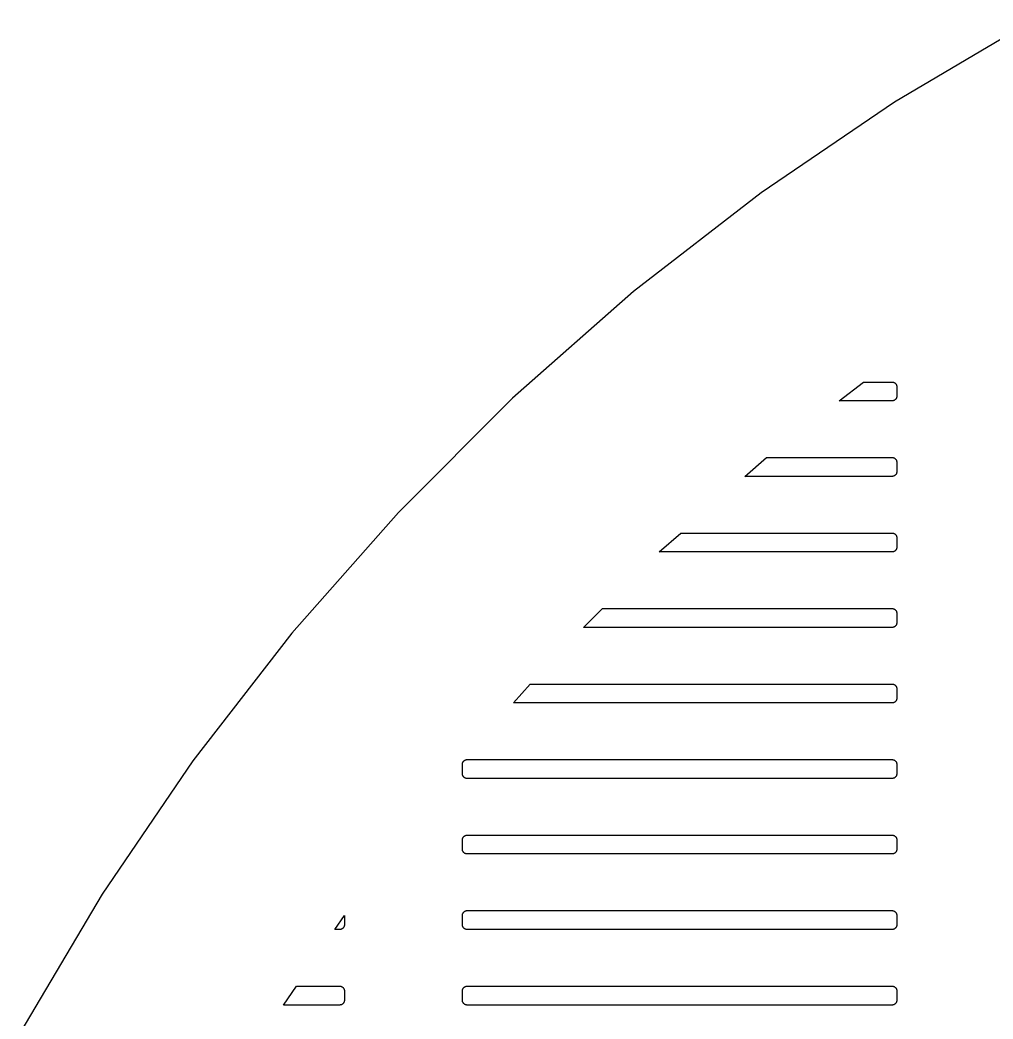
# Model space of a CAD drawing. Header units: metres. Extents: x -163 to 163, y -163 to 163.
# Drawn here: x -143 to -81.2, y 79.5 to 143 of the extents above; entities that cross this region are included whole.
import ezdxf

# ---------------------------------------------------------------- set-up
doc = ezdxf.new("R2010")
doc.units = ezdxf.units.M

msp = doc.modelspace()

# ---------------------------------------------------------------- linework, layer by layer
for p, q in [((-78.6217, 143.012), (-87.4464, 137.793)), ((-87.4464, 137.793), (-95.9259, 132.031)), ((-95.9259, 132.031), (-104.027, 125.747)), ((-104.027, 125.747), (-111.717, 118.967)), ((-90.9662, 118.801), (-89.4192, 120.001)), ((-89.4192, 120.001), (-87.599, 120.001)), ((-87.599, 120.001), (-87.5801, 120)), ((-87.5801, 120), (-87.5614, 119.999)), ((-87.5614, 119.999), (-87.5427, 119.996)), ((-87.5427, 119.996), (-87.5243, 119.992)), ((-87.5243, 119.992), (-87.5062, 119.986)), ((-87.5062, 119.986), (-87.4885, 119.98)), ((-87.4885, 119.98), (-87.4712, 119.972)), ((-87.4712, 119.972), (-87.4544, 119.964)), ((-87.4544, 119.964), (-87.4382, 119.954)), ((-87.4382, 119.954), (-87.4226, 119.944)), ((-87.4226, 119.944), (-87.4077, 119.932)), ((-87.4077, 119.932), (-87.3936, 119.92)), ((-87.3936, 119.92), (-87.3803, 119.906)), ((-87.3803, 119.906), (-87.3678, 119.892)), ((-87.3678, 119.892), (-87.3562, 119.877)), ((-87.3562, 119.877), (-87.3457, 119.862)), ((-87.3457, 119.862), (-87.3361, 119.846)), ((-87.3361, 119.846), (-87.3275, 119.829)), ((-87.3275, 119.829), (-87.32, 119.811)), ((-87.32, 119.811), (-87.3136, 119.794)), ((-87.3136, 119.794), (-87.3084, 119.776)), ((-87.3084, 119.776), (-87.3043, 119.757)), ((-87.3043, 119.757), (-87.3013, 119.739)), ((-87.3013, 119.739), (-87.2995, 119.72)), ((-87.2995, 119.72), (-87.299, 119.701)), ((-87.299, 119.701), (-87.299, 119.101)), ((-111.717, 118.967), (-118.967, 111.717)), ((-87.599, 118.801), (-90.9662, 118.801)), ((-87.5801, 118.802), (-87.599, 118.801)), ((-87.5614, 118.803), (-87.5801, 118.802)), ((-87.5427, 118.806), (-87.5614, 118.803)), ((-87.5243, 118.81), (-87.5427, 118.806)), ((-87.5062, 118.816), (-87.5243, 118.81)), ((-87.4885, 118.822), (-87.5062, 118.816)), ((-87.4712, 118.83), (-87.4885, 118.822)), ((-87.4544, 118.838), (-87.4712, 118.83)), ((-87.4382, 118.848), (-87.4544, 118.838)), ((-87.4226, 118.858), (-87.4382, 118.848)), ((-87.4077, 118.87), (-87.4226, 118.858)), ((-87.3936, 118.882), (-87.4077, 118.87)), ((-87.3803, 118.896), (-87.3936, 118.882)), ((-87.3678, 118.91), (-87.3803, 118.896)), ((-87.3562, 118.925), (-87.3678, 118.91)), ((-87.3457, 118.94), (-87.3562, 118.925)), ((-87.3361, 118.957), (-87.3457, 118.94)), ((-87.3275, 118.973), (-87.3361, 118.957)), ((-87.32, 118.991), (-87.3275, 118.973)), ((-87.3136, 119.008), (-87.32, 118.991)), ((-87.3084, 119.026), (-87.3136, 119.008)), ((-87.3043, 119.045), (-87.3084, 119.026)), ((-87.3013, 119.063), (-87.3043, 119.045)), ((-87.2995, 119.082), (-87.3013, 119.063)), ((-87.299, 119.101), (-87.2995, 119.082)), ((-96.9461, 114.001), (-95.585, 115.201)), ((-95.585, 115.201), (-87.599, 115.201)), ((-87.599, 115.201), (-87.5801, 115.2)), ((-87.5801, 115.2), (-87.5614, 115.199)), ((-87.5614, 115.199), (-87.5427, 115.196)), ((-87.5427, 115.196), (-87.5243, 115.192)), ((-87.5243, 115.192), (-87.5062, 115.186)), ((-87.5062, 115.186), (-87.4885, 115.18)), ((-87.4885, 115.18), (-87.4712, 115.172)), ((-87.4712, 115.172), (-87.4544, 115.164)), ((-87.4544, 115.164), (-87.4382, 115.154)), ((-87.4382, 115.154), (-87.4226, 115.144)), ((-87.4226, 115.144), (-87.4077, 115.132)), ((-87.4077, 115.132), (-87.3936, 115.12)), ((-87.3936, 115.12), (-87.3803, 115.106)), ((-87.3803, 115.106), (-87.3678, 115.092)), ((-87.3678, 115.092), (-87.3562, 115.077)), ((-87.3562, 115.077), (-87.3457, 115.062)), ((-87.3457, 115.062), (-87.3361, 115.046)), ((-87.3361, 115.046), (-87.3275, 115.029)), ((-87.3275, 115.029), (-87.32, 115.011)), ((-87.32, 115.011), (-87.3136, 114.994)), ((-87.3136, 114.994), (-87.3084, 114.976)), ((-87.3084, 114.976), (-87.3043, 114.957)), ((-87.3043, 114.957), (-87.3013, 114.939)), ((-87.3013, 114.939), (-87.2995, 114.92)), ((-87.2995, 114.92), (-87.299, 114.901)), ((-87.299, 114.901), (-87.299, 114.301)), ((-87.599, 114.001), (-96.9461, 114.001)), ((-87.5801, 114.002), (-87.599, 114.001)), ((-87.5614, 114.003), (-87.5801, 114.002)), ((-87.5427, 114.006), (-87.5614, 114.003)), ((-87.5243, 114.01), (-87.5427, 114.006)), ((-87.5062, 114.016), (-87.5243, 114.01)), ((-87.4885, 114.022), (-87.5062, 114.016)), ((-87.4712, 114.03), (-87.4885, 114.022)), ((-87.4544, 114.038), (-87.4712, 114.03)), ((-87.4382, 114.048), (-87.4544, 114.038)), ((-87.4226, 114.058), (-87.4382, 114.048)), ((-87.4077, 114.07), (-87.4226, 114.058)), ((-87.3936, 114.082), (-87.4077, 114.07)), ((-87.3803, 114.096), (-87.3936, 114.082)), ((-87.3678, 114.11), (-87.3803, 114.096)), ((-87.3562, 114.125), (-87.3678, 114.11)), ((-87.3457, 114.14), (-87.3562, 114.125)), ((-87.3361, 114.157), (-87.3457, 114.14)), ((-87.3275, 114.173), (-87.3361, 114.157)), ((-87.32, 114.191), (-87.3275, 114.173)), ((-87.3136, 114.208), (-87.32, 114.191)), ((-87.3084, 114.226), (-87.3136, 114.208)), ((-87.3043, 114.245), (-87.3084, 114.226)), ((-87.3013, 114.263), (-87.3043, 114.245)), ((-87.2995, 114.282), (-87.3013, 114.263)), ((-87.299, 114.301), (-87.2995, 114.282)), ((-118.967, 111.717), (-125.747, 104.027)), ((-102.391, 109.201), (-101.03, 110.401)), ((-101.03, 110.401), (-87.599, 110.401)), ((-87.599, 110.401), (-87.5801, 110.4)), ((-87.5801, 110.4), (-87.5614, 110.399)), ((-87.5614, 110.399), (-87.5427, 110.396)), ((-87.5427, 110.396), (-87.5243, 110.392)), ((-87.5243, 110.392), (-87.5062, 110.386)), ((-87.5062, 110.386), (-87.4885, 110.38)), ((-87.4885, 110.38), (-87.4712, 110.372)), ((-87.4712, 110.372), (-87.4544, 110.364)), ((-87.4544, 110.364), (-87.4382, 110.354)), ((-87.4382, 110.354), (-87.4226, 110.344)), ((-87.4226, 110.344), (-87.4077, 110.332)), ((-87.4077, 110.332), (-87.3936, 110.32)), ((-87.3936, 110.32), (-87.3803, 110.306)), ((-87.3803, 110.306), (-87.3678, 110.292)), ((-87.3678, 110.292), (-87.3562, 110.277)), ((-87.3562, 110.277), (-87.3457, 110.262)), ((-87.3457, 110.262), (-87.3361, 110.246)), ((-87.3361, 110.246), (-87.3275, 110.229)), ((-87.3275, 110.229), (-87.32, 110.211)), ((-87.32, 110.211), (-87.3136, 110.194)), ((-87.3136, 110.194), (-87.3084, 110.176)), ((-87.3084, 110.176), (-87.3043, 110.157)), ((-87.3043, 110.157), (-87.3013, 110.139)), ((-87.3013, 110.139), (-87.2995, 110.12)), ((-87.2995, 110.12), (-87.299, 110.101)), ((-87.299, 110.101), (-87.299, 109.501)), ((-87.4885, 109.222), (-87.5062, 109.216)), ((-87.4712, 109.23), (-87.4885, 109.222)), ((-87.4544, 109.238), (-87.4712, 109.23)), ((-87.4382, 109.248), (-87.4544, 109.238)), ((-87.4226, 109.258), (-87.4382, 109.248)), ((-87.4077, 109.27), (-87.4226, 109.258)), ((-87.3936, 109.282), (-87.4077, 109.27)), ((-87.3803, 109.296), (-87.3936, 109.282)), ((-87.3678, 109.31), (-87.3803, 109.296)), ((-87.3562, 109.325), (-87.3678, 109.31)), ((-87.3457, 109.34), (-87.3562, 109.325)), ((-87.3361, 109.357), (-87.3457, 109.34)), ((-87.3275, 109.373), (-87.3361, 109.357)), ((-87.32, 109.391), (-87.3275, 109.373)), ((-87.3136, 109.408), (-87.32, 109.391)), ((-87.3084, 109.426), (-87.3136, 109.408)), ((-87.3043, 109.445), (-87.3084, 109.426)), ((-87.3013, 109.463), (-87.3043, 109.445)), ((-87.2995, 109.482), (-87.3013, 109.463)), ((-87.299, 109.501), (-87.2995, 109.482)), ((-87.599, 109.201), (-102.391, 109.201)), ((-87.5801, 109.202), (-87.599, 109.201)), ((-87.5614, 109.203), (-87.5801, 109.202)), ((-87.5427, 109.206), (-87.5614, 109.203)), ((-87.5243, 109.21), (-87.5427, 109.206)), ((-87.5062, 109.216), (-87.5243, 109.21)), ((-107.201, 104.401), (-106.001, 105.601)), ((-106.001, 105.601), (-87.599, 105.601)), ((-87.599, 105.601), (-87.5801, 105.6)), ((-87.5801, 105.6), (-87.5614, 105.599)), ((-87.5614, 105.599), (-87.5427, 105.596)), ((-87.5427, 105.596), (-87.5243, 105.592)), ((-87.5243, 105.592), (-87.5062, 105.586)), ((-87.5062, 105.586), (-87.4885, 105.58)), ((-87.4885, 105.58), (-87.4712, 105.572)), ((-87.4712, 105.572), (-87.4544, 105.564)), ((-87.4544, 105.564), (-87.4382, 105.554)), ((-87.4382, 105.554), (-87.4226, 105.544)), ((-87.4226, 105.544), (-87.4077, 105.532)), ((-87.4077, 105.532), (-87.3936, 105.52)), ((-87.3936, 105.52), (-87.3803, 105.506)), ((-87.3803, 105.506), (-87.3678, 105.492)), ((-87.3678, 105.492), (-87.3562, 105.477)), ((-87.3562, 105.477), (-87.3457, 105.462)), ((-87.3457, 105.462), (-87.3361, 105.446)), ((-87.3361, 105.446), (-87.3275, 105.429)), ((-87.3275, 105.429), (-87.32, 105.411)), ((-87.32, 105.411), (-87.3136, 105.394)), ((-87.3136, 105.394), (-87.3084, 105.376)), ((-87.3084, 105.376), (-87.3043, 105.357)), ((-87.3043, 105.357), (-87.3013, 105.339)), ((-87.3013, 105.339), (-87.2995, 105.32)), ((-87.2995, 105.32), (-87.299, 105.301)), ((-87.299, 105.301), (-87.299, 104.701)), ((-87.599, 104.401), (-107.201, 104.401)), ((-87.5801, 104.402), (-87.599, 104.401)), ((-87.5614, 104.403), (-87.5801, 104.402)), ((-87.5427, 104.406), (-87.5614, 104.403)), ((-87.5243, 104.41), (-87.5427, 104.406)), ((-87.5062, 104.416), (-87.5243, 104.41)), ((-87.4885, 104.422), (-87.5062, 104.416)), ((-87.4712, 104.43), (-87.4885, 104.422)), ((-87.4544, 104.438), (-87.4712, 104.43)), ((-87.4382, 104.448), (-87.4544, 104.438)), ((-87.4226, 104.458), (-87.4382, 104.448)), ((-87.4077, 104.47), (-87.4226, 104.458)), ((-87.3936, 104.482), (-87.4077, 104.47)), ((-87.3803, 104.496), (-87.3936, 104.482)), ((-87.3678, 104.51), (-87.3803, 104.496)), ((-87.3562, 104.525), (-87.3678, 104.51)), ((-87.3457, 104.54), (-87.3562, 104.525)), ((-87.3361, 104.557), (-87.3457, 104.54)), ((-87.3275, 104.573), (-87.3361, 104.557)), ((-87.32, 104.591), (-87.3275, 104.573)), ((-87.3136, 104.608), (-87.32, 104.591)), ((-87.3084, 104.626), (-87.3136, 104.608)), ((-87.3043, 104.645), (-87.3084, 104.626)), ((-87.3013, 104.663), (-87.3043, 104.645)), ((-87.2995, 104.682), (-87.3013, 104.663)), ((-87.299, 104.701), (-87.2995, 104.682)), ((-125.747, 104.027), (-132.031, 95.9259)), ((-111.66, 99.601), (-110.602, 100.801)), ((-110.602, 100.801), (-87.599, 100.801)), ((-87.599, 100.801), (-87.5801, 100.8)), ((-87.5801, 100.8), (-87.5614, 100.799)), ((-87.5614, 100.799), (-87.5427, 100.796)), ((-87.5427, 100.796), (-87.5243, 100.792)), ((-87.5243, 100.792), (-87.5062, 100.786)), ((-87.5062, 100.786), (-87.4885, 100.78)), ((-87.4885, 100.78), (-87.4712, 100.772)), ((-87.4712, 100.772), (-87.4544, 100.764)), ((-87.4544, 100.764), (-87.4382, 100.754)), ((-87.4382, 100.754), (-87.4226, 100.744)), ((-87.4226, 100.744), (-87.4077, 100.732)), ((-87.4077, 100.732), (-87.3936, 100.72)), ((-87.3936, 100.72), (-87.3803, 100.706)), ((-87.3803, 100.706), (-87.3678, 100.692)), ((-87.3678, 100.692), (-87.3562, 100.677)), ((-87.3562, 100.677), (-87.3457, 100.662)), ((-87.3457, 100.662), (-87.3361, 100.646)), ((-87.3361, 100.646), (-87.3275, 100.629)), ((-87.3275, 100.629), (-87.32, 100.611)), ((-87.32, 100.611), (-87.3136, 100.594)), ((-87.3136, 100.594), (-87.3084, 100.576)), ((-87.3084, 100.576), (-87.3043, 100.557)), ((-87.3043, 100.557), (-87.3013, 100.539)), ((-87.3013, 100.539), (-87.2995, 100.52)), ((-87.2995, 100.52), (-87.299, 100.501)), ((-87.299, 100.501), (-87.299, 99.901)), ((-87.3678, 99.7098), (-87.3803, 99.6957)), ((-87.3562, 99.7247), (-87.3678, 99.7098)), ((-87.3457, 99.7403), (-87.3562, 99.7247)), ((-87.3361, 99.7565), (-87.3457, 99.7403)), ((-87.3275, 99.7733), (-87.3361, 99.7565)), ((-87.32, 99.7906), (-87.3275, 99.7733)), ((-87.3136, 99.8083), (-87.32, 99.7906)), ((-87.3084, 99.8264), (-87.3136, 99.8083)), ((-87.3043, 99.8448), (-87.3084, 99.8264)), ((-87.3013, 99.8634), (-87.3043, 99.8448)), ((-87.2995, 99.8822), (-87.3013, 99.8634)), ((-87.299, 99.901), (-87.2995, 99.8822)), ((-87.599, 99.601), (-111.66, 99.601)), ((-87.5801, 99.6016), (-87.599, 99.601)), ((-87.5614, 99.6034), (-87.5801, 99.6016)), ((-87.5427, 99.6064), (-87.5614, 99.6034)), ((-87.5243, 99.6105), (-87.5427, 99.6064)), ((-87.5062, 99.6157), (-87.5243, 99.6105)), ((-87.4885, 99.6221), (-87.5062, 99.6157)), ((-87.4712, 99.6296), (-87.4885, 99.6221)), ((-87.4544, 99.6382), (-87.4712, 99.6296)), ((-87.4382, 99.6478), (-87.4544, 99.6382)), ((-87.4226, 99.6583), (-87.4382, 99.6478)), ((-87.4077, 99.6699), (-87.4226, 99.6583)), ((-87.3936, 99.6824), (-87.4077, 99.6699)), ((-87.3803, 99.6957), (-87.3936, 99.6824)), ((-132.031, 95.9259), (-137.793, 87.4464)), ((-114.842, 95.8774), (-114.83, 95.8923)), ((-114.83, 95.8923), (-114.818, 95.9064)), ((-114.818, 95.9064), (-114.804, 95.9197)), ((-114.804, 95.9197), (-114.79, 95.9322)), ((-114.79, 95.9322), (-114.775, 95.9437)), ((-114.775, 95.9437), (-114.76, 95.9543)), ((-114.76, 95.9543), (-114.743, 95.9639)), ((-114.743, 95.9639), (-114.727, 95.9725)), ((-114.727, 95.9725), (-114.709, 95.98)), ((-114.709, 95.98), (-114.692, 95.9864)), ((-114.692, 95.9864), (-114.674, 95.9916)), ((-114.674, 95.9916), (-114.655, 95.9957)), ((-114.655, 95.9957), (-114.637, 95.9987)), ((-114.637, 95.9987), (-114.618, 96.0004)), ((-114.618, 96.0004), (-114.599, 96.001)), ((-114.599, 96.001), (-87.599, 96.001)), ((-87.599, 96.001), (-87.5801, 96.0004)), ((-87.5801, 96.0004), (-87.5614, 95.9987)), ((-87.5614, 95.9987), (-87.5427, 95.9957)), ((-87.5427, 95.9957), (-87.5243, 95.9916)), ((-87.5243, 95.9916), (-87.5062, 95.9864)), ((-87.5062, 95.9864), (-87.4885, 95.98)), ((-87.4885, 95.98), (-87.4712, 95.9725)), ((-87.4712, 95.9725), (-87.4544, 95.9639)), ((-87.4544, 95.9639), (-87.4382, 95.9543)), ((-87.4382, 95.9543), (-87.4226, 95.9437)), ((-87.4226, 95.9437), (-87.4077, 95.9322)), ((-87.4077, 95.9322), (-87.3936, 95.9197)), ((-87.3936, 95.9197), (-87.3803, 95.9064)), ((-87.3803, 95.9064), (-87.3678, 95.8923)), ((-87.3678, 95.8923), (-87.3562, 95.8774)), ((-114.899, 95.701), (-114.898, 95.7199)), ((-114.899, 95.101), (-114.899, 95.701)), ((-114.898, 95.7199), (-114.897, 95.7386)), ((-114.897, 95.7386), (-114.894, 95.7573)), ((-114.894, 95.7573), (-114.89, 95.7757)), ((-114.89, 95.7757), (-114.884, 95.7937)), ((-114.884, 95.7937), (-114.878, 95.8115)), ((-114.878, 95.8115), (-114.87, 95.8288)), ((-114.87, 95.8288), (-114.862, 95.8456)), ((-114.862, 95.8456), (-114.852, 95.8618)), ((-114.852, 95.8618), (-114.842, 95.8774)), ((-87.3562, 95.8774), (-87.3457, 95.8618)), ((-87.3457, 95.8618), (-87.3361, 95.8456)), ((-87.3361, 95.8456), (-87.3275, 95.8288)), ((-87.3275, 95.8288), (-87.32, 95.8115)), ((-87.32, 95.8115), (-87.3136, 95.7937)), ((-87.3136, 95.7937), (-87.3084, 95.7757)), ((-87.3084, 95.7757), (-87.3043, 95.7573)), ((-87.3043, 95.7573), (-87.3013, 95.7386)), ((-87.3013, 95.7386), (-87.2995, 95.7199)), ((-87.2995, 95.7199), (-87.299, 95.701)), ((-87.299, 95.701), (-87.299, 95.101)), ((-114.898, 95.0822), (-114.899, 95.101)), ((-114.897, 95.0634), (-114.898, 95.0822)), ((-114.894, 95.0448), (-114.897, 95.0634)), ((-114.89, 95.0264), (-114.894, 95.0448)), ((-114.884, 95.0083), (-114.89, 95.0264)), ((-114.878, 94.9906), (-114.884, 95.0083)), ((-114.87, 94.9733), (-114.878, 94.9906)), ((-114.862, 94.9565), (-114.87, 94.9733)), ((-114.852, 94.9403), (-114.862, 94.9565)), ((-114.842, 94.9247), (-114.852, 94.9403)), ((-114.83, 94.9098), (-114.842, 94.9247)), ((-114.818, 94.8957), (-114.83, 94.9098)), ((-114.804, 94.8824), (-114.818, 94.8957)), ((-114.79, 94.8699), (-114.804, 94.8824)), ((-114.775, 94.8583), (-114.79, 94.8699)), ((-114.76, 94.8477), (-114.775, 94.8583)), ((-114.743, 94.8382), (-114.76, 94.8477)), ((-114.727, 94.8296), (-114.743, 94.8382)), ((-114.709, 94.8221), (-114.727, 94.8296)), ((-114.692, 94.8157), (-114.709, 94.8221)), ((-114.674, 94.8105), (-114.692, 94.8157)), ((-114.655, 94.8064), (-114.674, 94.8105)), ((-114.637, 94.8034), (-114.655, 94.8064)), ((-114.618, 94.8016), (-114.637, 94.8034)), ((-114.599, 94.801), (-114.618, 94.8016)), ((-87.599, 94.801), (-114.599, 94.801)), ((-87.5801, 94.8016), (-87.599, 94.801)), ((-87.5614, 94.8034), (-87.5801, 94.8016)), ((-87.5427, 94.8064), (-87.5614, 94.8034)), ((-87.5243, 94.8105), (-87.5427, 94.8064)), ((-87.5062, 94.8157), (-87.5243, 94.8105)), ((-87.4885, 94.8221), (-87.5062, 94.8157)), ((-87.4712, 94.8296), (-87.4885, 94.8221)), ((-87.4544, 94.8382), (-87.4712, 94.8296)), ((-87.4382, 94.8477), (-87.4544, 94.8382)), ((-87.4226, 94.8583), (-87.4382, 94.8477)), ((-87.4077, 94.8699), (-87.4226, 94.8583)), ((-87.3936, 94.8824), (-87.4077, 94.8699)), ((-87.3803, 94.8957), (-87.3936, 94.8824)), ((-87.3678, 94.9098), (-87.3803, 94.8957)), ((-87.3562, 94.9247), (-87.3678, 94.9098)), ((-87.3457, 94.9403), (-87.3562, 94.9247)), ((-87.3361, 94.9565), (-87.3457, 94.9403)), ((-87.3275, 94.9733), (-87.3361, 94.9565)), ((-87.32, 94.9906), (-87.3275, 94.9733)), ((-87.3136, 95.0083), (-87.32, 94.9906)), ((-87.3084, 95.0264), (-87.3136, 95.0083)), ((-87.3043, 95.0448), (-87.3084, 95.0264)), ((-87.3013, 95.0634), (-87.3043, 95.0448)), ((-87.2995, 95.0822), (-87.3013, 95.0634)), ((-87.299, 95.101), (-87.2995, 95.0822)), ((-114.899, 90.901), (-114.898, 90.9199)), ((-114.899, 90.301), (-114.899, 90.901)), ((-114.898, 90.9199), (-114.897, 90.9386)), ((-114.897, 90.9386), (-114.894, 90.9573)), ((-114.894, 90.9573), (-114.89, 90.9756)), ((-114.89, 90.9756), (-114.884, 90.9937)), ((-114.884, 90.9937), (-114.878, 91.0115)), ((-114.878, 91.0115), (-114.87, 91.0288)), ((-114.87, 91.0288), (-114.862, 91.0456)), ((-114.862, 91.0456), (-114.852, 91.0618)), ((-114.852, 91.0618), (-114.842, 91.0774)), ((-114.842, 91.0774), (-114.83, 91.0923)), ((-114.83, 91.0923), (-114.818, 91.1064)), ((-114.818, 91.1064), (-114.804, 91.1197)), ((-114.804, 91.1197), (-114.79, 91.1322)), ((-114.79, 91.1322), (-114.775, 91.1438)), ((-114.775, 91.1438), (-114.76, 91.1543)), ((-114.76, 91.1543), (-114.743, 91.1639)), ((-114.743, 91.1639), (-114.727, 91.1725)), ((-114.727, 91.1725), (-114.709, 91.18)), ((-114.709, 91.18), (-114.692, 91.1864)), ((-114.692, 91.1864), (-114.674, 91.1916)), ((-114.674, 91.1916), (-114.655, 91.1957)), ((-114.655, 91.1957), (-114.637, 91.1987)), ((-114.637, 91.1987), (-114.618, 91.2005)), ((-114.618, 91.2005), (-114.599, 91.201)), ((-114.599, 91.201), (-87.599, 91.201)), ((-87.599, 91.201), (-87.5801, 91.2005)), ((-87.5801, 91.2005), (-87.5614, 91.1987)), ((-87.5614, 91.1987), (-87.5427, 91.1957)), ((-87.5427, 91.1957), (-87.5243, 91.1916)), ((-87.5243, 91.1916), (-87.5062, 91.1864)), ((-87.5062, 91.1864), (-87.4885, 91.18)), ((-87.4885, 91.18), (-87.4712, 91.1725)), ((-87.4712, 91.1725), (-87.4544, 91.1639)), ((-87.4544, 91.1639), (-87.4382, 91.1543)), ((-87.4382, 91.1543), (-87.4226, 91.1438)), ((-87.4226, 91.1438), (-87.4077, 91.1322)), ((-87.4077, 91.1322), (-87.3936, 91.1197)), ((-87.3936, 91.1197), (-87.3803, 91.1064)), ((-87.3803, 91.1064), (-87.3678, 91.0923)), ((-87.3678, 91.0923), (-87.3562, 91.0774)), ((-87.3562, 91.0774), (-87.3457, 91.0618)), ((-87.3457, 91.0618), (-87.3361, 91.0456)), ((-87.3361, 91.0456), (-87.3275, 91.0288)), ((-87.3275, 91.0288), (-87.32, 91.0115)), ((-87.32, 91.0115), (-87.3136, 90.9937)), ((-87.3136, 90.9937), (-87.3084, 90.9756)), ((-87.3084, 90.9756), (-87.3043, 90.9573)), ((-87.3043, 90.9573), (-87.3013, 90.9386)), ((-87.3013, 90.9386), (-87.2995, 90.9199)), ((-87.2995, 90.9199), (-87.299, 90.901)), ((-87.299, 90.901), (-87.299, 90.301)), ((-114.898, 90.2822), (-114.899, 90.301)), ((-114.897, 90.2634), (-114.898, 90.2822)), ((-114.894, 90.2448), (-114.897, 90.2634)), ((-114.89, 90.2264), (-114.894, 90.2448)), ((-114.884, 90.2083), (-114.89, 90.2264)), ((-114.878, 90.1906), (-114.884, 90.2083)), ((-114.87, 90.1733), (-114.878, 90.1906)), ((-114.862, 90.1565), (-114.87, 90.1733)), ((-87.3275, 90.1733), (-87.3361, 90.1565)), ((-87.32, 90.1906), (-87.3275, 90.1733)), ((-87.3136, 90.2083), (-87.32, 90.1906)), ((-87.3084, 90.2264), (-87.3136, 90.2083)), ((-87.3043, 90.2448), (-87.3084, 90.2264)), ((-87.3013, 90.2634), (-87.3043, 90.2448)), ((-87.2995, 90.2822), (-87.3013, 90.2634)), ((-87.299, 90.301), (-87.2995, 90.2822)), ((-114.852, 90.1403), (-114.862, 90.1565)), ((-114.842, 90.1247), (-114.852, 90.1403)), ((-114.83, 90.1098), (-114.842, 90.1247)), ((-114.818, 90.0957), (-114.83, 90.1098)), ((-114.804, 90.0824), (-114.818, 90.0957)), ((-114.79, 90.0699), (-114.804, 90.0824)), ((-114.775, 90.0583), (-114.79, 90.0699)), ((-114.76, 90.0477), (-114.775, 90.0583)), ((-114.743, 90.0381), (-114.76, 90.0477)), ((-114.727, 90.0296), (-114.743, 90.0381)), ((-114.709, 90.0221), (-114.727, 90.0296)), ((-114.692, 90.0157), (-114.709, 90.0221)), ((-114.674, 90.0105), (-114.692, 90.0157)), ((-114.655, 90.0064), (-114.674, 90.0105)), ((-114.637, 90.0034), (-114.655, 90.0064)), ((-114.618, 90.0016), (-114.637, 90.0034)), ((-114.599, 90.001), (-114.618, 90.0016)), ((-87.599, 90.001), (-114.599, 90.001)), ((-87.5801, 90.0016), (-87.599, 90.001)), ((-87.5614, 90.0034), (-87.5801, 90.0016)), ((-87.5427, 90.0064), (-87.5614, 90.0034)), ((-87.5243, 90.0105), (-87.5427, 90.0064)), ((-87.5062, 90.0157), (-87.5243, 90.0105)), ((-87.4885, 90.0221), (-87.5062, 90.0157)), ((-87.4712, 90.0296), (-87.4885, 90.0221)), ((-87.4544, 90.0381), (-87.4712, 90.0296)), ((-87.4382, 90.0477), (-87.4544, 90.0381)), ((-87.4226, 90.0583), (-87.4382, 90.0477)), ((-87.4077, 90.0699), (-87.4226, 90.0583)), ((-87.3936, 90.0824), (-87.4077, 90.0699)), ((-87.3803, 90.0957), (-87.3936, 90.0824)), ((-87.3678, 90.1098), (-87.3803, 90.0957)), ((-87.3562, 90.1247), (-87.3678, 90.1098)), ((-87.3457, 90.1403), (-87.3562, 90.1247)), ((-87.3361, 90.1565), (-87.3457, 90.1403)), ((-137.793, 87.4464), (-143.012, 78.6217)), ((-114.76, 86.3543), (-114.743, 86.3639)), ((-114.743, 86.3639), (-114.727, 86.3725)), ((-114.727, 86.3725), (-114.709, 86.38)), ((-114.709, 86.38), (-114.692, 86.3864)), ((-114.692, 86.3864), (-114.674, 86.3916)), ((-114.674, 86.3916), (-114.655, 86.3957)), ((-114.655, 86.3957), (-114.637, 86.3987)), ((-114.637, 86.3987), (-114.618, 86.4005)), ((-114.618, 86.4005), (-114.599, 86.401)), ((-114.599, 86.401), (-87.599, 86.401)), ((-87.599, 86.401), (-87.5801, 86.4005)), ((-87.5801, 86.4005), (-87.5614, 86.3987)), ((-87.5614, 86.3987), (-87.5427, 86.3957)), ((-87.5427, 86.3957), (-87.5243, 86.3916)), ((-87.5243, 86.3916), (-87.5062, 86.3864)), ((-87.5062, 86.3864), (-87.4885, 86.38)), ((-87.4885, 86.38), (-87.4712, 86.3725)), ((-87.4712, 86.3725), (-87.4544, 86.3639)), ((-87.4544, 86.3639), (-87.4382, 86.3543)), ((-123.005, 85.201), (-122.399, 86.0927)), ((-122.399, 86.0927), (-122.399, 85.501)), ((-114.899, 86.101), (-114.898, 86.1199)), ((-114.899, 85.501), (-114.899, 86.101)), ((-114.898, 86.1199), (-114.897, 86.1386)), ((-114.897, 86.1386), (-114.894, 86.1573)), ((-114.894, 86.1573), (-114.89, 86.1756)), ((-114.89, 86.1756), (-114.884, 86.1937)), ((-114.884, 86.1937), (-114.878, 86.2115)), ((-114.878, 86.2115), (-114.87, 86.2288)), ((-114.87, 86.2288), (-114.862, 86.2456)), ((-114.862, 86.2456), (-114.852, 86.2618)), ((-114.852, 86.2618), (-114.842, 86.2774)), ((-114.842, 86.2774), (-114.83, 86.2923)), ((-114.83, 86.2923), (-114.818, 86.3064)), ((-114.818, 86.3064), (-114.804, 86.3197)), ((-114.804, 86.3197), (-114.79, 86.3322)), ((-114.79, 86.3322), (-114.775, 86.3438)), ((-114.775, 86.3438), (-114.76, 86.3543)), ((-87.4382, 86.3543), (-87.4226, 86.3438)), ((-87.4226, 86.3438), (-87.4077, 86.3322)), ((-87.4077, 86.3322), (-87.3936, 86.3197)), ((-87.3936, 86.3197), (-87.3803, 86.3064)), ((-87.3803, 86.3064), (-87.3678, 86.2923)), ((-87.3678, 86.2923), (-87.3562, 86.2774)), ((-87.3562, 86.2774), (-87.3457, 86.2618)), ((-87.3457, 86.2618), (-87.3361, 86.2456)), ((-87.3361, 86.2456), (-87.3275, 86.2288)), ((-87.3275, 86.2288), (-87.32, 86.2115)), ((-87.32, 86.2115), (-87.3136, 86.1937)), ((-87.3136, 86.1937), (-87.3084, 86.1756)), ((-87.3084, 86.1756), (-87.3043, 86.1573)), ((-87.3043, 86.1573), (-87.3013, 86.1386)), ((-87.3013, 86.1386), (-87.2995, 86.1199)), ((-87.2995, 86.1199), (-87.299, 86.101)), ((-87.299, 86.101), (-87.299, 85.501)), ((-122.699, 85.201), (-123.005, 85.201)), ((-122.68, 85.2016), (-122.699, 85.201)), ((-122.661, 85.2034), (-122.68, 85.2016)), ((-122.643, 85.2064), (-122.661, 85.2034)), ((-122.624, 85.2105), (-122.643, 85.2064)), ((-122.606, 85.2157), (-122.624, 85.2105)), ((-122.589, 85.2221), (-122.606, 85.2157)), ((-122.571, 85.2296), (-122.589, 85.2221)), ((-122.554, 85.2381), (-122.571, 85.2296)), ((-122.538, 85.2477), (-122.554, 85.2381)), ((-122.523, 85.2583), (-122.538, 85.2477)), ((-122.508, 85.2699), (-122.523, 85.2583)), ((-122.494, 85.2823), (-122.508, 85.2699)), ((-122.48, 85.2957), (-122.494, 85.2823)), ((-122.468, 85.3098), (-122.48, 85.2957)), ((-122.456, 85.3247), (-122.468, 85.3098)), ((-122.446, 85.3403), (-122.456, 85.3247)), ((-122.436, 85.3565), (-122.446, 85.3403)), ((-122.428, 85.3733), (-122.436, 85.3565)), ((-122.42, 85.3906), (-122.428, 85.3733)), ((-122.414, 85.4083), (-122.42, 85.3906)), ((-122.408, 85.4264), (-122.414, 85.4083)), ((-122.404, 85.4448), (-122.408, 85.4264)), ((-122.401, 85.4634), (-122.404, 85.4448)), ((-122.4, 85.4822), (-122.401, 85.4634)), ((-122.399, 85.501), (-122.4, 85.4822)), ((-114.898, 85.4822), (-114.899, 85.501)), ((-114.897, 85.4634), (-114.898, 85.4822)), ((-114.894, 85.4448), (-114.897, 85.4634)), ((-114.89, 85.4264), (-114.894, 85.4448)), ((-114.884, 85.4083), (-114.89, 85.4264)), ((-114.878, 85.3906), (-114.884, 85.4083)), ((-114.87, 85.3733), (-114.878, 85.3906)), ((-114.862, 85.3565), (-114.87, 85.3733)), ((-114.852, 85.3403), (-114.862, 85.3565)), ((-114.842, 85.3247), (-114.852, 85.3403)), ((-114.83, 85.3098), (-114.842, 85.3247)), ((-114.818, 85.2957), (-114.83, 85.3098)), ((-114.804, 85.2823), (-114.818, 85.2957)), ((-114.79, 85.2699), (-114.804, 85.2823)), ((-114.775, 85.2583), (-114.79, 85.2699)), ((-114.76, 85.2477), (-114.775, 85.2583)), ((-114.743, 85.2381), (-114.76, 85.2477)), ((-114.727, 85.2296), (-114.743, 85.2381)), ((-114.709, 85.2221), (-114.727, 85.2296)), ((-114.692, 85.2157), (-114.709, 85.2221)), ((-114.674, 85.2105), (-114.692, 85.2157)), ((-114.655, 85.2064), (-114.674, 85.2105)), ((-114.637, 85.2034), (-114.655, 85.2064)), ((-114.618, 85.2016), (-114.637, 85.2034)), ((-114.599, 85.201), (-114.618, 85.2016)), ((-87.599, 85.201), (-114.599, 85.201)), ((-87.5801, 85.2016), (-87.599, 85.201)), ((-87.5614, 85.2034), (-87.5801, 85.2016)), ((-87.5427, 85.2064), (-87.5614, 85.2034)), ((-87.5243, 85.2105), (-87.5427, 85.2064)), ((-87.5062, 85.2157), (-87.5243, 85.2105)), ((-87.4885, 85.2221), (-87.5062, 85.2157)), ((-87.4712, 85.2296), (-87.4885, 85.2221)), ((-87.4544, 85.2381), (-87.4712, 85.2296)), ((-87.4382, 85.2477), (-87.4544, 85.2381)), ((-87.4226, 85.2583), (-87.4382, 85.2477)), ((-87.4077, 85.2699), (-87.4226, 85.2583)), ((-87.3936, 85.2823), (-87.4077, 85.2699)), ((-87.3803, 85.2957), (-87.3936, 85.2823)), ((-87.3678, 85.3098), (-87.3803, 85.2957)), ((-87.3562, 85.3247), (-87.3678, 85.3098)), ((-87.3457, 85.3403), (-87.3562, 85.3247)), ((-87.3361, 85.3565), (-87.3457, 85.3403)), ((-87.3275, 85.3733), (-87.3361, 85.3565)), ((-87.32, 85.3906), (-87.3275, 85.3733)), ((-87.3136, 85.4083), (-87.32, 85.3906)), ((-87.3084, 85.4264), (-87.3136, 85.4083)), ((-87.3043, 85.4448), (-87.3084, 85.4264)), ((-87.3013, 85.4634), (-87.3043, 85.4448)), ((-87.2995, 85.4822), (-87.3013, 85.4634)), ((-87.299, 85.501), (-87.2995, 85.4822)), ((-126.267, 80.401), (-125.451, 81.601)), ((-125.451, 81.601), (-122.699, 81.601)), ((-122.699, 81.601), (-122.68, 81.6004)), ((-122.68, 81.6004), (-122.661, 81.5987)), ((-122.661, 81.5987), (-122.643, 81.5957)), ((-122.643, 81.5957), (-122.624, 81.5916)), ((-122.624, 81.5916), (-122.606, 81.5864)), ((-122.606, 81.5864), (-122.589, 81.58)), ((-122.589, 81.58), (-122.571, 81.5725)), ((-122.571, 81.5725), (-122.554, 81.5639)), ((-122.554, 81.5639), (-122.538, 81.5543)), ((-122.538, 81.5543), (-122.523, 81.5437)), ((-122.523, 81.5437), (-122.508, 81.5322)), ((-122.508, 81.5322), (-122.494, 81.5197)), ((-122.494, 81.5197), (-122.48, 81.5064)), ((-122.48, 81.5064), (-122.468, 81.4923)), ((-122.468, 81.4923), (-122.456, 81.4774)), ((-122.456, 81.4774), (-122.446, 81.4618)), ((-122.446, 81.4618), (-122.436, 81.4456)), ((-122.436, 81.4456), (-122.428, 81.4288)), ((-122.428, 81.4288), (-122.42, 81.4115)), ((-122.42, 81.4115), (-122.414, 81.3938)), ((-122.414, 81.3938), (-122.408, 81.3757)), ((-122.408, 81.3757), (-122.404, 81.3573)), ((-122.404, 81.3573), (-122.401, 81.3386)), ((-122.401, 81.3386), (-122.4, 81.3199)), ((-122.4, 81.3199), (-122.399, 81.301)), ((-122.399, 81.301), (-122.399, 80.701)), ((-114.899, 81.301), (-114.898, 81.3199)), ((-114.899, 80.701), (-114.899, 81.301)), ((-114.898, 81.3199), (-114.897, 81.3386)), ((-114.897, 81.3386), (-114.894, 81.3573)), ((-114.894, 81.3573), (-114.89, 81.3757)), ((-114.89, 81.3757), (-114.884, 81.3938)), ((-114.884, 81.3938), (-114.878, 81.4115)), ((-114.878, 81.4115), (-114.87, 81.4288)), ((-114.87, 81.4288), (-114.862, 81.4456)), ((-114.862, 81.4456), (-114.852, 81.4618)), ((-114.852, 81.4618), (-114.842, 81.4774)), ((-114.842, 81.4774), (-114.83, 81.4923)), ((-114.83, 81.4923), (-114.818, 81.5064)), ((-114.818, 81.5064), (-114.804, 81.5197)), ((-114.804, 81.5197), (-114.79, 81.5322)), ((-114.79, 81.5322), (-114.775, 81.5437)), ((-114.775, 81.5437), (-114.76, 81.5543)), ((-114.76, 81.5543), (-114.743, 81.5639)), ((-114.743, 81.5639), (-114.727, 81.5725)), ((-114.727, 81.5725), (-114.709, 81.58)), ((-114.709, 81.58), (-114.692, 81.5864)), ((-114.692, 81.5864), (-114.674, 81.5916)), ((-114.674, 81.5916), (-114.655, 81.5957)), ((-114.655, 81.5957), (-114.637, 81.5987)), ((-114.637, 81.5987), (-114.618, 81.6004)), ((-114.618, 81.6004), (-114.599, 81.601)), ((-114.599, 81.601), (-87.599, 81.601)), ((-87.599, 81.601), (-87.5801, 81.6004)), ((-87.5801, 81.6004), (-87.5614, 81.5987)), ((-87.5614, 81.5987), (-87.5427, 81.5957)), ((-87.5427, 81.5957), (-87.5243, 81.5916)), ((-87.5243, 81.5916), (-87.5062, 81.5864)), ((-87.5062, 81.5864), (-87.4885, 81.58)), ((-87.4885, 81.58), (-87.4712, 81.5725)), ((-87.4712, 81.5725), (-87.4544, 81.5639)), ((-87.4544, 81.5639), (-87.4382, 81.5543)), ((-87.4382, 81.5543), (-87.4226, 81.5437)), ((-87.4226, 81.5437), (-87.4077, 81.5322)), ((-87.4077, 81.5322), (-87.3936, 81.5197)), ((-87.3936, 81.5197), (-87.3803, 81.5064)), ((-87.3803, 81.5064), (-87.3678, 81.4923)), ((-87.3678, 81.4923), (-87.3562, 81.4774)), ((-87.3562, 81.4774), (-87.3457, 81.4618)), ((-87.3457, 81.4618), (-87.3361, 81.4456)), ((-87.3361, 81.4456), (-87.3275, 81.4288)), ((-87.3275, 81.4288), (-87.32, 81.4115)), ((-87.32, 81.4115), (-87.3136, 81.3938)), ((-87.3136, 81.3938), (-87.3084, 81.3757)), ((-87.3084, 81.3757), (-87.3043, 81.3573)), ((-87.3043, 81.3573), (-87.3013, 81.3386)), ((-87.3013, 81.3386), (-87.2995, 81.3199)), ((-87.2995, 81.3199), (-87.299, 81.301)), ((-87.299, 81.301), (-87.299, 80.701)), ((-122.401, 80.6634), (-122.404, 80.6448)), ((-122.4, 80.6822), (-122.401, 80.6634)), ((-122.399, 80.701), (-122.4, 80.6822)), ((-114.898, 80.6822), (-114.899, 80.701)), ((-114.897, 80.6634), (-114.898, 80.6822)), ((-114.894, 80.6448), (-114.897, 80.6634)), ((-87.3013, 80.6634), (-87.3043, 80.6448)), ((-87.2995, 80.6822), (-87.3013, 80.6634)), ((-87.299, 80.701), (-87.2995, 80.6822)), ((-122.699, 80.401), (-126.267, 80.401)), ((-122.68, 80.4016), (-122.699, 80.401)), ((-122.661, 80.4034), (-122.68, 80.4016)), ((-122.643, 80.4064), (-122.661, 80.4034)), ((-122.624, 80.4105), (-122.643, 80.4064)), ((-122.606, 80.4157), (-122.624, 80.4105)), ((-122.589, 80.4221), (-122.606, 80.4157)), ((-122.571, 80.4296), (-122.589, 80.4221)), ((-122.554, 80.4382), (-122.571, 80.4296)), ((-122.538, 80.4477), (-122.554, 80.4382)), ((-122.523, 80.4583), (-122.538, 80.4477)), ((-122.508, 80.4699), (-122.523, 80.4583)), ((-122.494, 80.4823), (-122.508, 80.4699)), ((-122.48, 80.4957), (-122.494, 80.4823)), ((-122.468, 80.5098), (-122.48, 80.4957)), ((-122.456, 80.5247), (-122.468, 80.5098)), ((-122.446, 80.5403), (-122.456, 80.5247)), ((-122.436, 80.5565), (-122.446, 80.5403)), ((-122.428, 80.5733), (-122.436, 80.5565)), ((-122.42, 80.5906), (-122.428, 80.5733)), ((-122.414, 80.6083), (-122.42, 80.5906)), ((-122.408, 80.6264), (-122.414, 80.6083)), ((-122.404, 80.6448), (-122.408, 80.6264)), ((-114.89, 80.6264), (-114.894, 80.6448)), ((-114.884, 80.6083), (-114.89, 80.6264)), ((-114.878, 80.5906), (-114.884, 80.6083)), ((-114.87, 80.5733), (-114.878, 80.5906)), ((-114.862, 80.5565), (-114.87, 80.5733)), ((-114.852, 80.5403), (-114.862, 80.5565)), ((-114.842, 80.5247), (-114.852, 80.5403)), ((-114.83, 80.5098), (-114.842, 80.5247)), ((-114.818, 80.4957), (-114.83, 80.5098)), ((-114.804, 80.4823), (-114.818, 80.4957)), ((-114.79, 80.4699), (-114.804, 80.4823)), ((-114.775, 80.4583), (-114.79, 80.4699)), ((-114.76, 80.4477), (-114.775, 80.4583)), ((-114.743, 80.4382), (-114.76, 80.4477)), ((-114.727, 80.4296), (-114.743, 80.4382)), ((-114.709, 80.4221), (-114.727, 80.4296)), ((-114.692, 80.4157), (-114.709, 80.4221)), ((-114.674, 80.4105), (-114.692, 80.4157)), ((-114.655, 80.4064), (-114.674, 80.4105)), ((-114.637, 80.4034), (-114.655, 80.4064)), ((-114.618, 80.4016), (-114.637, 80.4034)), ((-114.599, 80.401), (-114.618, 80.4016)), ((-87.599, 80.401), (-114.599, 80.401)), ((-87.5801, 80.4016), (-87.599, 80.401)), ((-87.5614, 80.4034), (-87.5801, 80.4016)), ((-87.5427, 80.4064), (-87.5614, 80.4034)), ((-87.5243, 80.4105), (-87.5427, 80.4064)), ((-87.5062, 80.4157), (-87.5243, 80.4105)), ((-87.4885, 80.4221), (-87.5062, 80.4157)), ((-87.4712, 80.4296), (-87.4885, 80.4221)), ((-87.4544, 80.4382), (-87.4712, 80.4296)), ((-87.4382, 80.4477), (-87.4544, 80.4382)), ((-87.4226, 80.4583), (-87.4382, 80.4477)), ((-87.4077, 80.4699), (-87.4226, 80.4583)), ((-87.3936, 80.4823), (-87.4077, 80.4699)), ((-87.3803, 80.4957), (-87.3936, 80.4823)), ((-87.3678, 80.5098), (-87.3803, 80.4957)), ((-87.3562, 80.5247), (-87.3678, 80.5098)), ((-87.3457, 80.5403), (-87.3562, 80.5247)), ((-87.3361, 80.5565), (-87.3457, 80.5403)), ((-87.3275, 80.5733), (-87.3361, 80.5565)), ((-87.32, 80.5906), (-87.3275, 80.5733)), ((-87.3136, 80.6083), (-87.32, 80.5906)), ((-87.3084, 80.6264), (-87.3136, 80.6083)), ((-87.3043, 80.6448), (-87.3084, 80.6264))]:
    msp.add_line(p, q)

doc.saveas('drawing.dxf')
